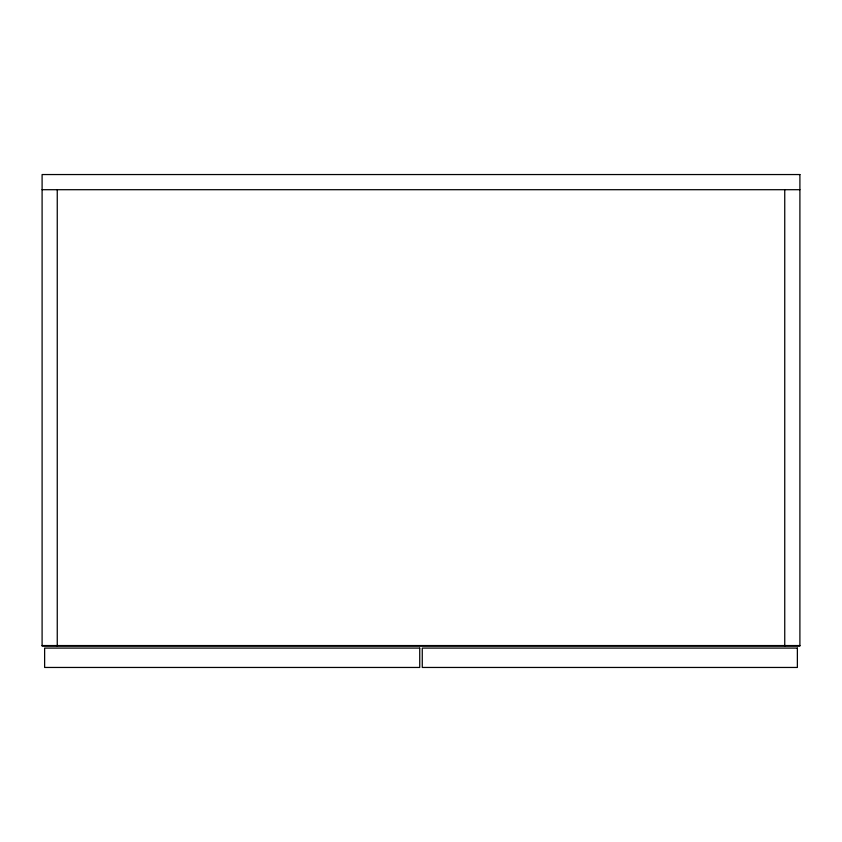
<?xml version="1.0" encoding="UTF-8"?>
<svg xmlns="http://www.w3.org/2000/svg" width="842" height="842" viewBox="0 0 842 842"><rect width="100%" height="100%" fill="white"/><g stroke="black" fill="none" stroke-linecap="round" stroke-linejoin="round"><path stroke-width="1.26" d="M42.1 189.703L799.9 189.703M42.1 645.561L799.9 645.561M784.744 189.703L784.744 646.067M57.256 189.703L57.256 646.067M799.9 174.547L42.1 174.547L42.1 646.067L799.9 646.067L799.9 174.547M419.737 648.087L44.626 648.087L44.626 667.453L419.737 667.453L419.737 648.087M797.374 648.087L422.263 648.087L422.263 667.453L797.374 667.453L797.374 648.087"/></g></svg>
